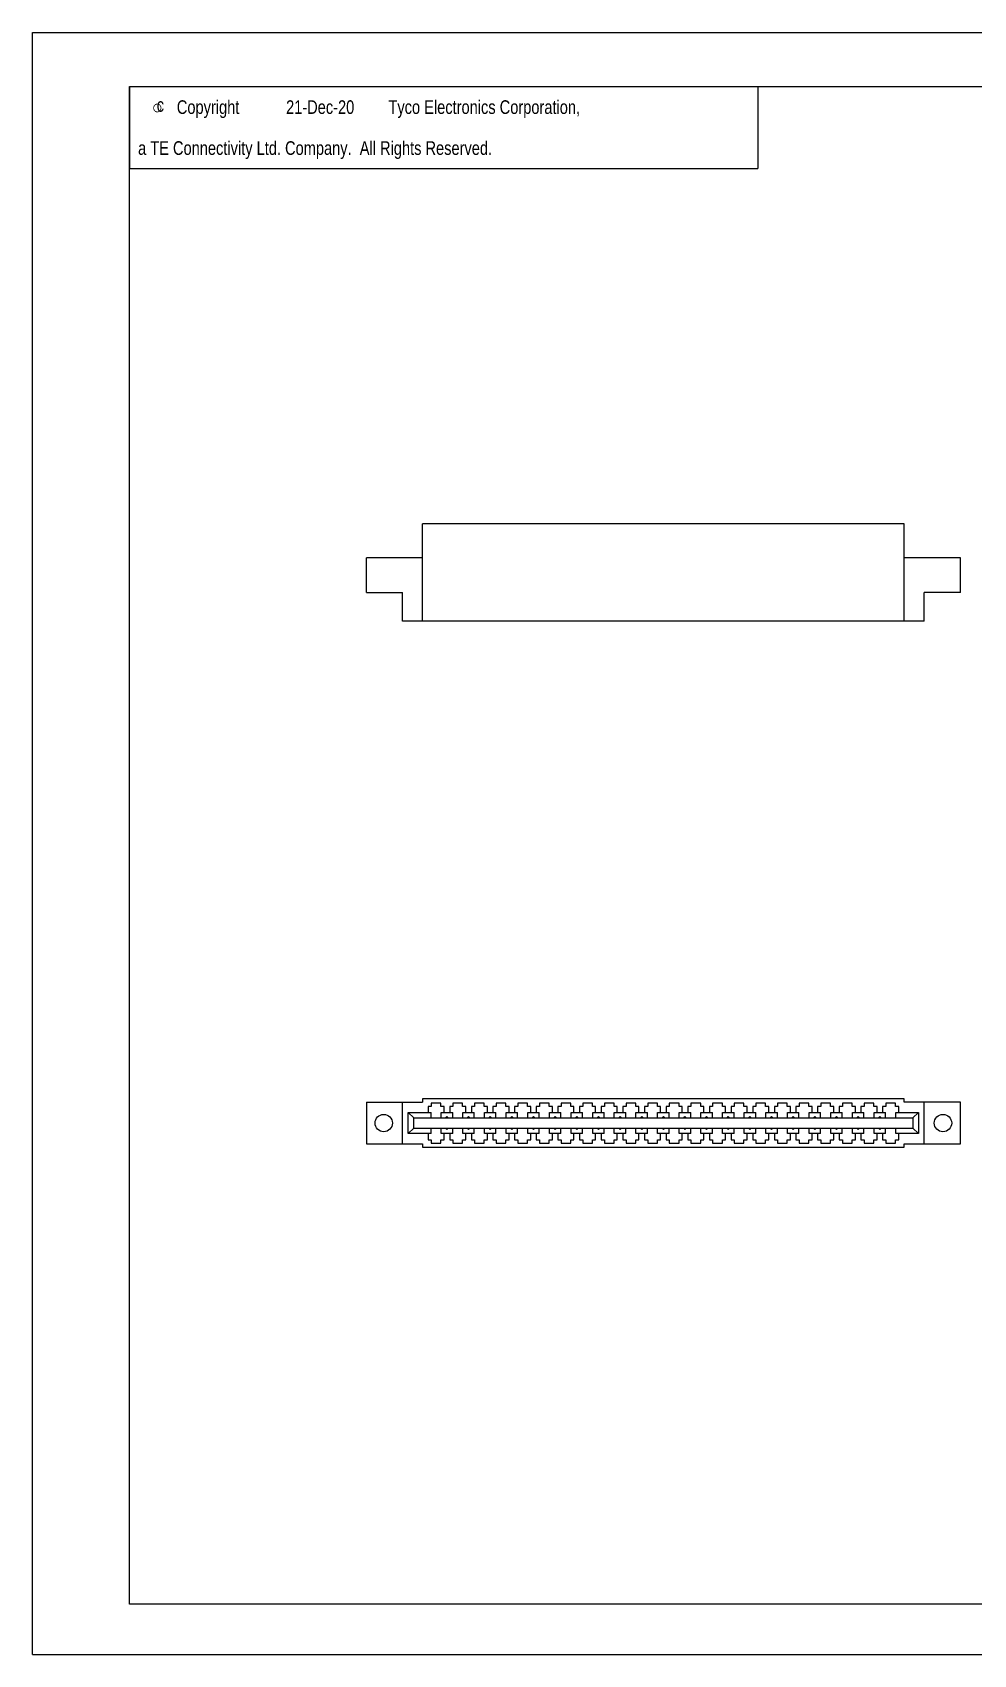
# Model space of a CAD drawing. Extents: x 0 to 420, y 0 to 297.
# Drawn here: x 0 to 172.3, y 0 to 297 of the extents above; entities that cross this region are included whole.
import ezdxf

# ---------------------------------------------------------------- set-up
doc = ezdxf.new("R2010")
doc.units = 0
doc.header["$LTSCALE"] = 23.1
doc.layers.get('0').update_dxf_attribs({"linetype": 'CONTINUOUS'})
doc.styles.add('TEXTSTYLE_1', font='gdt', dxfattribs={"width": 0.8})
doc.styles.add('TEXTSTYLE_2', font='txt', dxfattribs={"width": 0.8})

msp = doc.modelspace()

# ---------------------------------------------------------------- linework, layer by layer
at = {"color": 7, "linetype": 'CONTINUOUS'}
for p, q in [((0, 0), (0, 297)), ((0, 297), (420, 297)), ((17.78, 9.23), (17.78, 287.08)), ((17.78, 287.08), (409.21, 287.08)), ((71.41, 189.22), (71.41, 207)), ((159.59, 207), (71.41, 207)), ((159.59, 189.22), (159.59, 207)), ((61.13, 194.45), (61.13, 200.8)), ((71.41, 200.8), (61.13, 200.8)), ((169.87, 200.8), (159.59, 200.8)), ((169.87, 194.45), (169.87, 200.8)), ((61.13, 194.45), (67.75, 194.45)), ((67.75, 189.22), (67.75, 194.45)), ((169.87, 194.45), (163.25, 194.45)), ((163.25, 189.22), (163.25, 194.45)), ((163.25, 189.22), (67.75, 189.22)), ((61.13, 101.12), (61.13, 93.5)), ((61.13, 101.12), (71.41, 101.12)), ((67.75, 93.5), (67.75, 101.12)), ((71.41, 101.76), (71.41, 101.12)), ((159.59, 101.76), (71.41, 101.76)), ((73.01, 100.98), (73.01, 100.36)), ((74.78, 100.98), (73.01, 100.98)), ((74.78, 100.36), (74.78, 100.98)), ((76.97, 100.98), (76.97, 100.36)), ((78.75, 100.98), (76.97, 100.98)), ((78.75, 100.36), (78.75, 100.98)), ((80.93, 100.98), (80.93, 100.36)), ((82.71, 100.98), (80.93, 100.98)), ((82.71, 100.36), (82.71, 100.98)), ((84.89, 100.98), (84.89, 100.36)), ((86.67, 100.98), (84.89, 100.98)), ((86.67, 100.36), (86.67, 100.98)), ((88.86, 100.98), (88.86, 100.36)), ((90.63, 100.98), (88.86, 100.98)), ((90.63, 100.36), (90.63, 100.98)), ((92.82, 100.98), (92.82, 100.36)), ((94.6, 100.98), (92.82, 100.98)), ((94.6, 100.36), (94.6, 100.98)), ((96.78, 100.98), (96.78, 100.36)), ((98.56, 100.98), (96.78, 100.98)), ((98.56, 100.36), (98.56, 100.98)), ((100.74, 100.98), (100.74, 100.36)), ((102.52, 100.98), (100.74, 100.98)), ((102.52, 100.36), (102.52, 100.98)), ((104.7, 100.98), (104.7, 100.36)), ((106.48, 100.98), (104.7, 100.98)), ((106.48, 100.36), (106.48, 100.98)), ((108.67, 100.98), (108.67, 100.36)), ((110.45, 100.98), (108.67, 100.98)), ((110.45, 100.36), (110.45, 100.98)), ((112.63, 100.98), (112.63, 100.36)), ((114.41, 100.98), (112.63, 100.98)), ((114.41, 100.36), (114.41, 100.98)), ((116.59, 100.98), (116.59, 100.36)), ((118.37, 100.98), (116.59, 100.98)), ((118.37, 100.36), (118.37, 100.98)), ((122.33, 100.98), (120.55, 100.98)), ((120.55, 100.98), (120.55, 100.36)), ((122.33, 100.36), (122.33, 100.98)), ((126.3, 100.98), (124.52, 100.98)), ((124.52, 100.98), (124.52, 100.36)), ((126.3, 100.36), (126.3, 100.98)), ((130.26, 100.98), (128.48, 100.98)), ((128.48, 100.98), (128.48, 100.36)), ((130.26, 100.36), (130.26, 100.98)), ((134.22, 100.98), (132.44, 100.98)), ((132.44, 100.98), (132.44, 100.36)), ((134.22, 100.36), (134.22, 100.98)), ((138.18, 100.98), (136.4, 100.98)), ((136.4, 100.98), (136.4, 100.36)), ((138.18, 100.36), (138.18, 100.98)), ((142.14, 100.98), (140.37, 100.98)), ((140.37, 100.98), (140.37, 100.36)), ((142.14, 100.36), (142.14, 100.98)), ((146.11, 100.98), (144.33, 100.98)), ((144.33, 100.98), (144.33, 100.36)), ((146.11, 100.36), (146.11, 100.98)), ((150.07, 100.98), (148.29, 100.98)), ((148.29, 100.98), (148.29, 100.36)), ((150.07, 100.36), (150.07, 100.98)), ((154.03, 100.98), (152.25, 100.98)), ((152.25, 100.98), (152.25, 100.36)), ((154.03, 100.36), (154.03, 100.98)), ((157.99, 100.98), (156.22, 100.98)), ((156.22, 100.98), (156.22, 100.36)), ((157.99, 100.36), (157.99, 100.98)), ((159.59, 101.12), (159.59, 101.76)), ((169.87, 101.12), (159.59, 101.12)), ((163.25, 93.5), (163.25, 101.12)), ((169.87, 93.5), (169.87, 101.12)), ((68.81, 95.38), (68.81, 99.24)), ((68.81, 99.24), (69.83, 98.25)), ((68.81, 99.24), (72.97, 99.24)), ((69.83, 96.37), (69.83, 98.25)), ((69.83, 98.25), (161.17, 98.25)), ((72.42, 100.36), (72.42, 99.24)), ((73.01, 100.36), (72.42, 100.36)), ((72.97, 98.27), (72.97, 99.24)), ((72.97, 98.27), (74.82, 98.27)), ((75.37, 100.36), (74.78, 100.36)), ((74.82, 98.27), (74.82, 99.24)), ((74.82, 99.24), (76.93, 99.24)), ((75.37, 99.24), (75.37, 100.36)), ((75.63, 98.25), (75.88, 98.49)), ((76.12, 98.25), (75.88, 98.49)), ((76.38, 100.36), (76.38, 99.24)), ((76.97, 100.36), (76.38, 100.36)), ((76.93, 98.27), (76.93, 99.24)), ((76.93, 98.27), (78.78, 98.27)), ((79.33, 100.36), (78.75, 100.36)), ((78.78, 98.27), (78.78, 99.24)), ((78.78, 99.24), (80.89, 99.24)), ((79.33, 99.24), (79.33, 100.36)), ((79.6, 98.25), (79.84, 98.49)), ((80.08, 98.25), (79.84, 98.49)), ((80.35, 100.36), (80.35, 99.24)), ((80.93, 100.36), (80.35, 100.36)), ((80.89, 98.27), (80.89, 99.24)), ((80.89, 98.27), (82.75, 98.27)), ((83.29, 100.36), (82.71, 100.36)), ((82.75, 98.27), (82.75, 99.24)), ((82.75, 99.24), (84.85, 99.24)), ((83.29, 99.24), (83.29, 100.36)), ((83.56, 98.25), (83.8, 98.49)), ((84.04, 98.25), (83.8, 98.49)), ((84.31, 100.36), (84.31, 99.24)), ((84.89, 100.36), (84.31, 100.36)), ((84.85, 98.27), (84.85, 99.24)), ((84.85, 98.27), (86.71, 98.27)), ((87.26, 100.36), (86.67, 100.36)), ((86.71, 98.27), (86.71, 99.24)), ((86.71, 99.24), (88.82, 99.24)), ((87.26, 99.24), (87.26, 100.36)), ((87.52, 98.25), (87.76, 98.49)), ((88, 98.25), (87.76, 98.49)), ((88.27, 100.36), (88.27, 99.24)), ((88.86, 100.36), (88.27, 100.36)), ((88.82, 98.27), (88.82, 99.24)), ((88.82, 98.27), (90.67, 98.27)), ((91.22, 100.36), (90.63, 100.36)), ((90.67, 98.27), (90.67, 99.24)), ((90.67, 99.24), (92.78, 99.24)), ((91.22, 99.24), (91.22, 100.36)), ((91.48, 98.25), (91.73, 98.49)), ((91.97, 98.25), (91.73, 98.49)), ((92.23, 100.36), (92.23, 99.24)), ((92.82, 100.36), (92.23, 100.36)), ((92.78, 98.27), (92.78, 99.24)), ((92.78, 98.27), (94.63, 98.27)), ((95.18, 100.36), (94.6, 100.36)), ((94.63, 98.27), (94.63, 99.24)), ((94.63, 99.24), (96.74, 99.24)), ((95.18, 99.24), (95.18, 100.36)), ((95.45, 98.25), (95.69, 98.49)), ((95.93, 98.25), (95.69, 98.49)), ((96.2, 100.36), (96.2, 99.24)), ((96.78, 100.36), (96.2, 100.36)), ((96.74, 98.27), (96.74, 99.24)), ((96.74, 98.27), (98.6, 98.27)), ((99.14, 100.36), (98.56, 100.36)), ((98.6, 98.27), (98.6, 99.24)), ((98.6, 99.24), (100.7, 99.24)), ((99.14, 99.24), (99.14, 100.36)), ((99.41, 98.25), (99.65, 98.49)), ((99.89, 98.25), (99.65, 98.49)), ((100.16, 100.36), (100.16, 99.24)), ((100.74, 100.36), (100.16, 100.36)), ((100.7, 98.27), (100.7, 99.24)), ((100.7, 98.27), (102.56, 98.27)), ((103.1, 100.36), (102.52, 100.36)), ((102.56, 98.27), (102.56, 99.24)), ((102.56, 99.24), (104.67, 99.24)), ((103.1, 99.24), (103.1, 100.36)), ((103.37, 98.25), (103.61, 98.49)), ((103.85, 98.25), (103.61, 98.49)), ((104.12, 100.36), (104.12, 99.24)), ((104.7, 100.36), (104.12, 100.36)), ((104.67, 98.27), (104.67, 99.24)), ((104.67, 98.27), (106.52, 98.27)), ((107.07, 100.36), (106.48, 100.36)), ((106.52, 98.27), (106.52, 99.24)), ((106.52, 99.24), (108.63, 99.24)), ((107.07, 99.24), (107.07, 100.36)), ((107.33, 98.25), (107.58, 98.49)), ((107.82, 98.25), (107.58, 98.49)), ((108.08, 100.36), (108.08, 99.24)), ((108.67, 100.36), (108.08, 100.36)), ((108.63, 98.27), (108.63, 99.24)), ((108.63, 98.27), (110.48, 98.27)), ((111.03, 100.36), (110.45, 100.36)), ((110.48, 98.27), (110.48, 99.24)), ((110.48, 99.24), (112.59, 99.24)), ((111.03, 99.24), (111.03, 100.36)), ((111.3, 98.25), (111.54, 98.49)), ((111.78, 98.25), (111.54, 98.49)), ((112.05, 100.36), (112.05, 99.24)), ((112.63, 100.36), (112.05, 100.36)), ((112.59, 98.27), (112.59, 99.24)), ((112.59, 98.27), (114.45, 98.27)), ((114.99, 100.36), (114.41, 100.36)), ((114.45, 98.27), (114.45, 99.24)), ((114.45, 99.24), (116.55, 99.24)), ((114.99, 99.24), (114.99, 100.36)), ((115.26, 98.25), (115.5, 98.49)), ((115.74, 98.25), (115.5, 98.49)), ((116.01, 100.36), (116.01, 99.24)), ((116.59, 100.36), (116.01, 100.36)), ((116.55, 98.27), (116.55, 99.24)), ((116.55, 98.27), (118.41, 98.27)), ((118.95, 100.36), (118.37, 100.36)), ((118.41, 98.27), (118.41, 99.24)), ((118.41, 99.24), (120.52, 99.24)), ((118.95, 99.24), (118.95, 100.36)), ((119.22, 98.25), (119.46, 98.49)), ((119.7, 98.25), (119.46, 98.49)), ((120.55, 100.36), (119.97, 100.36)), ((119.97, 100.36), (119.97, 99.24)), ((120.52, 98.27), (120.52, 99.24)), ((120.52, 98.27), (122.37, 98.27)), ((122.92, 100.36), (122.33, 100.36)), ((122.37, 99.24), (124.48, 99.24)), ((122.37, 98.27), (122.37, 99.24)), ((122.92, 99.24), (122.92, 100.36)), ((123.18, 98.25), (123.42, 98.49)), ((123.67, 98.25), (123.42, 98.49)), ((124.52, 100.36), (123.93, 100.36)), ((123.93, 100.36), (123.93, 99.24)), ((124.48, 98.27), (124.48, 99.24)), ((124.48, 98.27), (126.33, 98.27)), ((126.88, 100.36), (126.3, 100.36)), ((126.33, 99.24), (128.44, 99.24)), ((126.33, 98.27), (126.33, 99.24)), ((126.88, 99.24), (126.88, 100.36)), ((127.15, 98.25), (127.39, 98.49)), ((127.63, 98.25), (127.39, 98.49)), ((128.48, 100.36), (127.9, 100.36)), ((127.9, 100.36), (127.9, 99.24)), ((128.44, 98.27), (128.44, 99.24)), ((128.44, 98.27), (130.3, 98.27)), ((130.84, 100.36), (130.26, 100.36)), ((130.3, 99.24), (132.4, 99.24)), ((130.3, 98.27), (130.3, 99.24)), ((130.84, 99.24), (130.84, 100.36)), ((131.11, 98.25), (131.35, 98.49)), ((131.59, 98.25), (131.35, 98.49)), ((132.44, 100.36), (131.86, 100.36)), ((131.86, 100.36), (131.86, 99.24)), ((132.4, 98.27), (132.4, 99.24)), ((132.4, 98.27), (134.26, 98.27)), ((134.8, 100.36), (134.22, 100.36)), ((134.26, 99.24), (136.37, 99.24)), ((134.26, 98.27), (134.26, 99.24)), ((134.8, 99.24), (134.8, 100.36)), ((135.07, 98.25), (135.31, 98.49)), ((135.55, 98.25), (135.31, 98.49)), ((136.4, 100.36), (135.82, 100.36)), ((135.82, 100.36), (135.82, 99.24)), ((136.37, 98.27), (136.37, 99.24)), ((136.37, 98.27), (138.22, 98.27)), ((138.77, 100.36), (138.18, 100.36)), ((138.22, 99.24), (140.33, 99.24)), ((138.22, 98.27), (138.22, 99.24)), ((138.77, 99.24), (138.77, 100.36)), ((139.03, 98.25), (139.27, 98.49)), ((139.52, 98.25), (139.27, 98.49)), ((140.37, 100.36), (139.78, 100.36)), ((139.78, 100.36), (139.78, 99.24)), ((140.33, 98.27), (140.33, 99.24)), ((140.33, 98.27), (142.18, 98.27)), ((142.73, 100.36), (142.14, 100.36)), ((142.18, 99.24), (144.29, 99.24)), ((142.18, 98.27), (142.18, 99.24)), ((142.73, 99.24), (142.73, 100.36)), ((143, 98.25), (143.24, 98.49)), ((143.48, 98.25), (143.24, 98.49)), ((144.33, 100.36), (143.74, 100.36)), ((143.74, 100.36), (143.74, 99.24)), ((144.29, 98.27), (144.29, 99.24)), ((144.29, 98.27), (146.15, 98.27)), ((146.69, 100.36), (146.11, 100.36)), ((146.15, 99.24), (148.25, 99.24)), ((146.15, 98.27), (146.15, 99.24)), ((146.69, 99.24), (146.69, 100.36)), ((146.96, 98.25), (147.2, 98.49)), ((147.44, 98.25), (147.2, 98.49)), ((148.29, 100.36), (147.71, 100.36)), ((147.71, 100.36), (147.71, 99.24)), ((148.25, 98.27), (148.25, 99.24)), ((148.25, 98.27), (150.11, 98.27)), ((150.65, 100.36), (150.07, 100.36)), ((150.11, 99.24), (152.22, 99.24)), ((150.11, 98.27), (150.11, 99.24)), ((150.65, 99.24), (150.65, 100.36)), ((150.92, 98.25), (151.16, 98.49)), ((151.4, 98.25), (151.16, 98.49)), ((152.25, 100.36), (151.67, 100.36)), ((151.67, 100.36), (151.67, 99.24)), ((152.22, 98.27), (152.22, 99.24)), ((152.22, 98.27), (154.07, 98.27)), ((154.62, 100.36), (154.03, 100.36)), ((154.07, 99.24), (156.18, 99.24)), ((154.07, 98.27), (154.07, 99.24)), ((154.62, 99.24), (154.62, 100.36)), ((154.88, 98.25), (155.12, 98.49)), ((155.37, 98.25), (155.12, 98.49)), ((156.22, 100.36), (155.63, 100.36)), ((155.63, 100.36), (155.63, 99.24)), ((156.18, 98.27), (156.18, 99.24)), ((156.18, 98.27), (158.03, 98.27)), ((158.58, 100.36), (157.99, 100.36)), ((158.03, 99.24), (162.19, 99.24)), ((158.03, 98.27), (158.03, 99.24)), ((158.58, 99.24), (158.58, 100.36)), ((161.17, 98.25), (162.19, 99.24)), ((161.17, 98.25), (161.17, 96.37)), ((162.19, 99.24), (162.19, 95.38)), ((69.83, 96.37), (68.81, 95.38)), ((72.97, 95.38), (68.81, 95.38)), ((69.83, 96.37), (161.17, 96.37)), ((72.42, 95.38), (72.42, 94.26)), ((72.97, 95.38), (72.97, 96.36)), ((72.97, 96.36), (74.82, 96.36)), ((74.82, 95.38), (74.82, 96.36)), ((76.93, 95.38), (74.82, 95.38)), ((75.37, 94.26), (75.37, 95.38)), ((75.63, 96.37), (75.88, 96.13)), ((76.12, 96.37), (75.88, 96.13)), ((76.38, 95.38), (76.38, 94.26)), ((76.93, 95.38), (76.93, 96.36)), ((76.93, 96.36), (78.78, 96.36)), ((78.78, 95.38), (78.78, 96.36)), ((80.89, 95.38), (78.78, 95.38)), ((79.33, 94.26), (79.33, 95.38)), ((79.6, 96.37), (79.84, 96.13)), ((80.08, 96.37), (79.84, 96.13)), ((80.35, 95.38), (80.35, 94.26)), ((80.89, 95.38), (80.89, 96.36)), ((80.89, 96.36), (82.75, 96.36)), ((82.75, 95.38), (82.75, 96.36)), ((84.85, 95.38), (82.75, 95.38)), ((83.29, 94.26), (83.29, 95.38)), ((83.56, 96.37), (83.8, 96.13)), ((84.04, 96.37), (83.8, 96.13)), ((84.31, 95.38), (84.31, 94.26)), ((84.85, 95.38), (84.85, 96.36)), ((84.85, 96.36), (86.71, 96.36)), ((86.71, 95.38), (86.71, 96.36)), ((88.82, 95.38), (86.71, 95.38)), ((87.26, 94.26), (87.26, 95.38)), ((87.52, 96.37), (87.76, 96.13)), ((88, 96.37), (87.76, 96.13)), ((88.27, 95.38), (88.27, 94.26)), ((88.82, 95.38), (88.82, 96.36)), ((88.82, 96.36), (90.67, 96.36)), ((90.67, 95.38), (90.67, 96.36)), ((92.78, 95.38), (90.67, 95.38)), ((91.22, 94.26), (91.22, 95.38)), ((91.48, 96.37), (91.73, 96.13)), ((91.97, 96.37), (91.73, 96.13)), ((92.23, 95.38), (92.23, 94.26)), ((92.78, 95.38), (92.78, 96.36)), ((92.78, 96.36), (94.63, 96.36)), ((94.63, 95.38), (94.63, 96.36)), ((96.74, 95.38), (94.63, 95.38)), ((95.18, 94.26), (95.18, 95.38)), ((95.45, 96.37), (95.69, 96.13)), ((95.93, 96.37), (95.69, 96.13)), ((96.2, 95.38), (96.2, 94.26)), ((96.74, 95.38), (96.74, 96.36)), ((96.74, 96.36), (98.6, 96.36)), ((98.6, 95.38), (98.6, 96.36)), ((100.7, 95.38), (98.6, 95.38)), ((99.14, 94.26), (99.14, 95.38)), ((99.41, 96.37), (99.65, 96.13)), ((99.89, 96.37), (99.65, 96.13)), ((100.16, 95.38), (100.16, 94.26)), ((100.7, 95.38), (100.7, 96.36)), ((100.7, 96.36), (102.56, 96.36)), ((102.56, 95.38), (102.56, 96.36)), ((104.67, 95.38), (102.56, 95.38)), ((103.1, 94.26), (103.1, 95.38)), ((103.37, 96.37), (103.61, 96.13)), ((103.85, 96.37), (103.61, 96.13)), ((104.12, 95.38), (104.12, 94.26)), ((104.67, 95.38), (104.67, 96.36)), ((104.67, 96.36), (106.52, 96.36)), ((106.52, 95.38), (106.52, 96.36)), ((108.63, 95.38), (106.52, 95.38)), ((107.07, 94.26), (107.07, 95.38)), ((107.33, 96.37), (107.58, 96.13)), ((107.82, 96.37), (107.58, 96.13)), ((108.08, 95.38), (108.08, 94.26)), ((108.63, 95.38), (108.63, 96.36)), ((108.63, 96.36), (110.48, 96.36)), ((110.48, 95.38), (110.48, 96.36)), ((112.59, 95.38), (110.48, 95.38)), ((111.03, 94.26), (111.03, 95.38)), ((111.3, 96.37), (111.54, 96.13)), ((111.78, 96.37), (111.54, 96.13)), ((112.05, 95.38), (112.05, 94.26)), ((112.59, 95.38), (112.59, 96.36)), ((112.59, 96.36), (114.45, 96.36)), ((114.45, 95.38), (114.45, 96.36)), ((116.55, 95.38), (114.45, 95.38)), ((114.99, 94.26), (114.99, 95.38)), ((115.26, 96.37), (115.5, 96.13)), ((115.74, 96.37), (115.5, 96.13)), ((116.01, 95.38), (116.01, 94.26)), ((116.55, 96.36), (118.41, 96.36)), ((116.55, 95.38), (116.55, 96.36)), ((118.41, 95.38), (118.41, 96.36)), ((120.52, 95.38), (118.41, 95.38)), ((118.95, 94.26), (118.95, 95.38)), ((119.22, 96.37), (119.46, 96.13)), ((119.7, 96.37), (119.46, 96.13)), ((119.97, 95.38), (119.97, 94.26)), ((120.52, 96.36), (122.37, 96.36)), ((120.52, 95.38), (120.52, 96.36)), ((122.37, 95.38), (122.37, 96.36)), ((124.48, 95.38), (122.37, 95.38)), ((122.92, 94.26), (122.92, 95.38)), ((123.18, 96.37), (123.42, 96.13)), ((123.67, 96.37), (123.42, 96.13)), ((123.93, 95.38), (123.93, 94.26)), ((124.48, 96.36), (126.33, 96.36)), ((124.48, 95.38), (124.48, 96.36)), ((126.33, 95.38), (126.33, 96.36)), ((128.44, 95.38), (126.33, 95.38)), ((126.88, 94.26), (126.88, 95.38)), ((127.15, 96.37), (127.39, 96.13)), ((127.63, 96.37), (127.39, 96.13)), ((127.9, 95.38), (127.9, 94.26)), ((128.44, 96.36), (130.3, 96.36)), ((128.44, 95.38), (128.44, 96.36)), ((130.3, 95.38), (130.3, 96.36)), ((132.4, 95.38), (130.3, 95.38)), ((130.84, 94.26), (130.84, 95.38)), ((131.11, 96.37), (131.35, 96.13)), ((131.59, 96.37), (131.35, 96.13)), ((131.86, 95.38), (131.86, 94.26)), ((132.4, 96.36), (134.26, 96.36)), ((132.4, 95.38), (132.4, 96.36)), ((134.26, 95.38), (134.26, 96.36)), ((136.37, 95.38), (134.26, 95.38)), ((134.8, 94.26), (134.8, 95.38)), ((135.07, 96.37), (135.31, 96.13)), ((135.55, 96.37), (135.31, 96.13)), ((135.82, 95.38), (135.82, 94.26)), ((136.37, 96.36), (138.22, 96.36)), ((136.37, 95.38), (136.37, 96.36)), ((138.22, 95.38), (138.22, 96.36)), ((140.33, 95.38), (138.22, 95.38)), ((138.77, 94.26), (138.77, 95.38)), ((139.03, 96.37), (139.27, 96.13)), ((139.52, 96.37), (139.27, 96.13)), ((139.78, 95.38), (139.78, 94.26)), ((140.33, 96.36), (142.18, 96.36)), ((140.33, 95.38), (140.33, 96.36)), ((142.18, 95.38), (142.18, 96.36)), ((144.29, 95.38), (142.18, 95.38)), ((142.73, 94.26), (142.73, 95.38)), ((143, 96.37), (143.24, 96.13)), ((143.48, 96.37), (143.24, 96.13)), ((143.74, 95.38), (143.74, 94.26)), ((144.29, 96.36), (146.15, 96.36)), ((144.29, 95.38), (144.29, 96.36)), ((146.15, 95.38), (146.15, 96.36)), ((148.25, 95.38), (146.15, 95.38)), ((146.69, 94.26), (146.69, 95.38)), ((146.96, 96.37), (147.2, 96.13)), ((147.44, 96.37), (147.2, 96.13)), ((147.71, 95.38), (147.71, 94.26)), ((148.25, 96.36), (150.11, 96.36)), ((148.25, 95.38), (148.25, 96.36)), ((150.11, 95.38), (150.11, 96.36)), ((152.22, 95.38), (150.11, 95.38)), ((150.65, 94.26), (150.65, 95.38)), ((150.92, 96.37), (151.16, 96.13)), ((151.4, 96.37), (151.16, 96.13)), ((151.67, 95.38), (151.67, 94.26)), ((152.22, 96.36), (154.07, 96.36)), ((152.22, 95.38), (152.22, 96.36)), ((154.07, 95.38), (154.07, 96.36)), ((156.18, 95.38), (154.07, 95.38)), ((154.62, 94.26), (154.62, 95.38)), ((154.88, 96.37), (155.12, 96.13)), ((155.37, 96.37), (155.12, 96.13)), ((155.63, 95.38), (155.63, 94.26)), ((156.18, 96.36), (158.03, 96.36)), ((156.18, 95.38), (156.18, 96.36)), ((158.03, 95.38), (158.03, 96.36)), ((162.19, 95.38), (158.03, 95.38)), ((158.58, 94.26), (158.58, 95.38)), ((162.19, 95.38), (161.17, 96.37)), ((61.13, 93.5), (71.41, 93.5)), ((71.41, 93.5), (71.41, 92.87)), ((71.41, 92.87), (159.59, 92.87)), ((72.42, 94.26), (73.01, 94.26)), ((73.01, 94.26), (73.01, 93.64)), ((73.01, 93.64), (74.78, 93.64)), ((74.78, 93.64), (74.78, 94.26)), ((74.78, 94.26), (75.37, 94.26)), ((76.38, 94.26), (76.97, 94.26)), ((76.97, 94.26), (76.97, 93.64)), ((76.97, 93.64), (78.75, 93.64)), ((78.75, 93.64), (78.75, 94.26)), ((78.75, 94.26), (79.33, 94.26)), ((80.35, 94.26), (80.93, 94.26)), ((80.93, 94.26), (80.93, 93.64)), ((80.93, 93.64), (82.71, 93.64)), ((82.71, 93.64), (82.71, 94.26)), ((82.71, 94.26), (83.29, 94.26)), ((84.31, 94.26), (84.89, 94.26)), ((84.89, 94.26), (84.89, 93.64)), ((84.89, 93.64), (86.67, 93.64)), ((86.67, 93.64), (86.67, 94.26)), ((86.67, 94.26), (87.26, 94.26)), ((88.27, 94.26), (88.86, 94.26)), ((88.86, 94.26), (88.86, 93.64)), ((88.86, 93.64), (90.63, 93.64)), ((90.63, 93.64), (90.63, 94.26)), ((90.63, 94.26), (91.22, 94.26)), ((92.23, 94.26), (92.82, 94.26)), ((92.82, 94.26), (92.82, 93.64)), ((92.82, 93.64), (94.6, 93.64)), ((94.6, 93.64), (94.6, 94.26)), ((94.6, 94.26), (95.18, 94.26)), ((96.2, 94.26), (96.78, 94.26)), ((96.78, 94.26), (96.78, 93.64)), ((96.78, 93.64), (98.56, 93.64)), ((98.56, 93.64), (98.56, 94.26)), ((98.56, 94.26), (99.14, 94.26)), ((100.16, 94.26), (100.74, 94.26)), ((100.74, 94.26), (100.74, 93.64)), ((100.74, 93.64), (102.52, 93.64)), ((102.52, 93.64), (102.52, 94.26)), ((102.52, 94.26), (103.1, 94.26)), ((104.12, 94.26), (104.7, 94.26)), ((104.7, 94.26), (104.7, 93.64)), ((104.7, 93.64), (106.48, 93.64)), ((106.48, 93.64), (106.48, 94.26)), ((106.48, 94.26), (107.07, 94.26)), ((108.08, 94.26), (108.67, 94.26)), ((108.67, 94.26), (108.67, 93.64)), ((108.67, 93.64), (110.45, 93.64)), ((110.45, 93.64), (110.45, 94.26)), ((110.45, 94.26), (111.03, 94.26)), ((112.05, 94.26), (112.63, 94.26)), ((112.63, 94.26), (112.63, 93.64)), ((112.63, 93.64), (114.41, 93.64)), ((114.41, 93.64), (114.41, 94.26)), ((114.41, 94.26), (114.99, 94.26)), ((116.01, 94.26), (116.59, 94.26)), ((116.59, 94.26), (116.59, 93.64)), ((116.59, 93.64), (118.37, 93.64)), ((118.37, 94.26), (118.95, 94.26)), ((118.37, 93.64), (118.37, 94.26)), ((119.97, 94.26), (120.55, 94.26)), ((120.55, 94.26), (120.55, 93.64)), ((120.55, 93.64), (122.33, 93.64)), ((122.33, 94.26), (122.92, 94.26)), ((122.33, 93.64), (122.33, 94.26)), ((123.93, 94.26), (124.52, 94.26)), ((124.52, 94.26), (124.52, 93.64)), ((124.52, 93.64), (126.3, 93.64)), ((126.3, 94.26), (126.88, 94.26)), ((126.3, 93.64), (126.3, 94.26)), ((127.9, 94.26), (128.48, 94.26)), ((128.48, 94.26), (128.48, 93.64)), ((128.48, 93.64), (130.26, 93.64)), ((130.26, 94.26), (130.84, 94.26)), ((130.26, 93.64), (130.26, 94.26)), ((131.86, 94.26), (132.44, 94.26)), ((132.44, 94.26), (132.44, 93.64)), ((132.44, 93.64), (134.22, 93.64)), ((134.22, 94.26), (134.8, 94.26)), ((134.22, 93.64), (134.22, 94.26)), ((135.82, 94.26), (136.4, 94.26)), ((136.4, 94.26), (136.4, 93.64)), ((136.4, 93.64), (138.18, 93.64)), ((138.18, 94.26), (138.77, 94.26)), ((138.18, 93.64), (138.18, 94.26)), ((139.78, 94.26), (140.37, 94.26)), ((140.37, 94.26), (140.37, 93.64)), ((140.37, 93.64), (142.14, 93.64)), ((142.14, 94.26), (142.73, 94.26)), ((142.14, 93.64), (142.14, 94.26)), ((143.74, 94.26), (144.33, 94.26)), ((144.33, 94.26), (144.33, 93.64)), ((144.33, 93.64), (146.11, 93.64)), ((146.11, 94.26), (146.69, 94.26)), ((146.11, 93.64), (146.11, 94.26)), ((147.71, 94.26), (148.29, 94.26)), ((148.29, 94.26), (148.29, 93.64)), ((148.29, 93.64), (150.07, 93.64)), ((150.07, 94.26), (150.65, 94.26)), ((150.07, 93.64), (150.07, 94.26)), ((151.67, 94.26), (152.25, 94.26)), ((152.25, 94.26), (152.25, 93.64)), ((152.25, 93.64), (154.03, 93.64)), ((154.03, 94.26), (154.62, 94.26)), ((154.03, 93.64), (154.03, 94.26)), ((155.63, 94.26), (156.22, 94.26)), ((156.22, 94.26), (156.22, 93.64)), ((156.22, 93.64), (157.99, 93.64)), ((157.99, 94.26), (158.58, 94.26)), ((157.99, 93.64), (157.99, 94.26)), ((159.59, 93.5), (169.87, 93.5)), ((159.59, 92.87), (159.59, 93.5)), ((409.21, 9.23), (17.78, 9.23)), ((30.48, 9.23), (17.78, 9.23)), ((0, 0), (420, 0))]:
    msp.add_line(p, q, dxfattribs=at)
at = {"color": 2, "linetype": 'CONTINUOUS'}
for p, q in [((17.78, 287.08), (132.78, 287.08)), ((17.78, 287.08), (17.78, 272.08)), ((132.78, 287.08), (132.78, 272.08)), ((17.78, 272.08), (132.78, 272.08))]:
    msp.add_line(p, q, dxfattribs=at)
at = {"color": 7, "linetype": 'CONTINUOUS'}
for centre in [(64.31, 97.31), (166.69, 97.31)]:
    msp.add_circle(centre, 1.59, dxfattribs=at)

# ---------------------------------------------------------------- texts
at = {"color": 2, "linetype": 'CONTINUOUS', "style": 'TEXTSTYLE_1'}
msp.add_text('e', height=2.5, dxfattribs=at).set_placement((21.85, 282.08))
at = {"color": 2, "linetype": 'CONTINUOUS', "style": 'TEXTSTYLE_2', "width": 0.8}
for s, p in [('c', (22.75, 282.48)), ('Copyright ', (26.43, 282.08)), ('21-Dec-20', (46.43, 282.08)), (' Tyco Electronics Corporation,', (64.43, 282.08)), ('  a TE Connectivity Ltd. Company.  All Rights Reserved.', (17.85, 274.58))]:
    msp.add_text(s, height=2.5, dxfattribs=at).set_placement(p)

doc.saveas('drawing.dxf')
